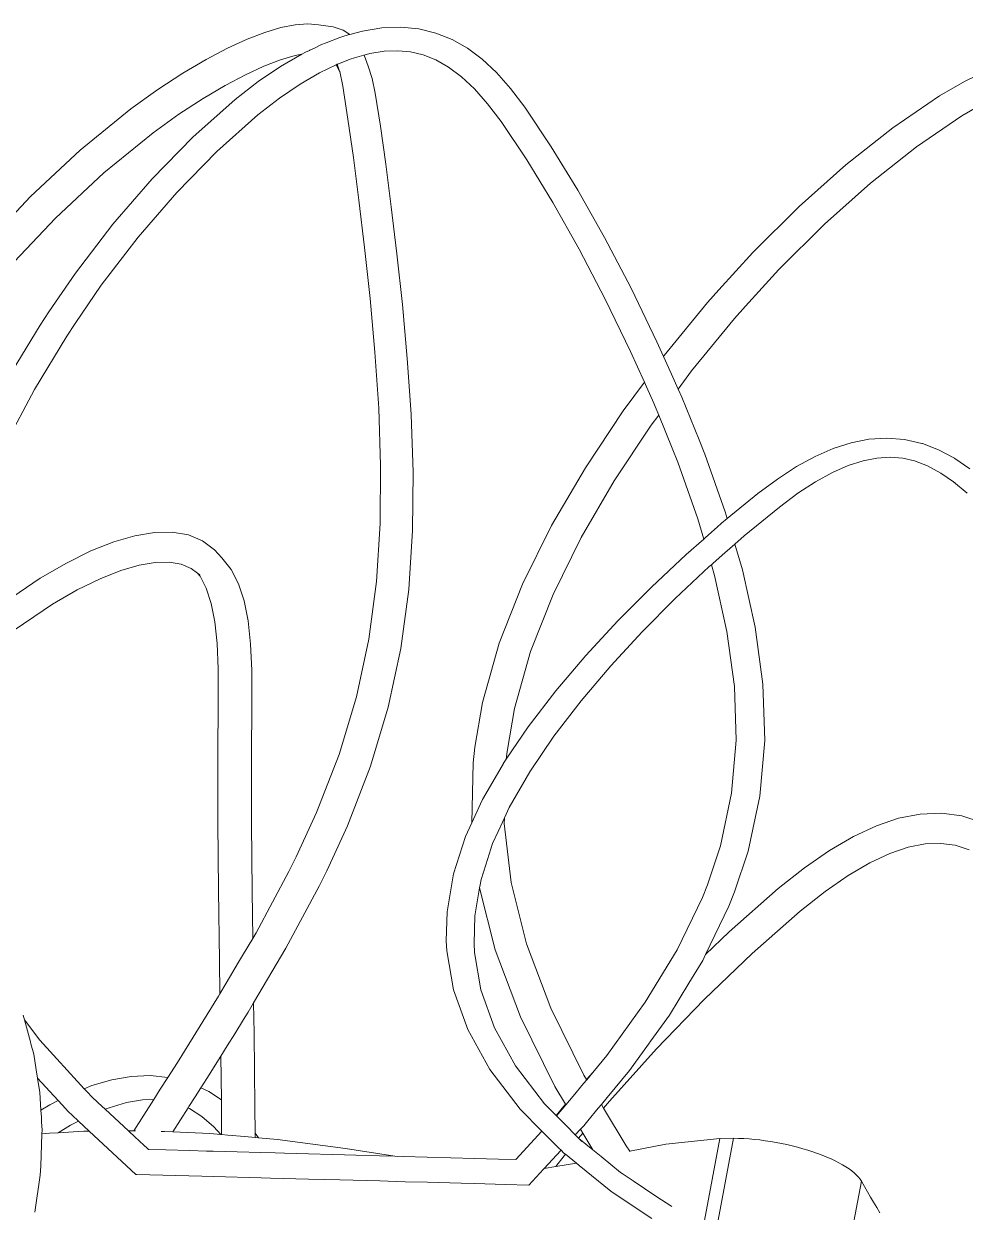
# Model space of a CAD drawing. Header units: millimetres. Extents: x 930469 to 1523124, y -120375 to 411163.
# Drawn here: x 1425753.2 to 1426108.1, y -6006.1 to -5558.1 of the extents above; entities that cross this region are included whole.
import ezdxf

# ---------------------------------------------------------------- set-up
doc = ezdxf.new("R2010")
doc.units = ezdxf.units.MM
doc.layers.add('A-NET THAY', color=8, linetype='Continuous', lineweight=0)
doc.layers.add('COT VACH', color=8, linetype='Continuous', lineweight=0)

# ---------------------------------------------------------------- blocks, each defined once
blk = doc.blocks.new('fgholol')
at = {"layer": 'A-NET THAY', "ltscale": 3}
for p, q in [((1043805.08, 33483.43), (1043811.78, 33486.01)), ((1043811.78, 33486.01), (1043817.82, 33487.84)), ((1043817.82, 33487.84), (1043823.2, 33488.93)), ((1043823.2, 33488.93), (1043827.93, 33489.28)), ((1043827.93, 33489.28), (1043832.03, 33488.91)), ((1043837.49, 33488.12), (1043832.03, 33488.91)), ((1043837.49, 33488.12), (1043841.27, 33486.9)), ((1043841.27, 33486.9), (1043843.81, 33485.23)), ((1043843.81, 33485.23), (1043848.63, 33486.55)), ((1043848.63, 33486.55), (1043855.93, 33487.72)), ((1043855.93, 33487.72), (1043863.02, 33487.98)), ((1043863.02, 33487.98), (1043869.82, 33487.34)), ((1043869.82, 33487.34), (1043876.27, 33485.8)), ((1043876.27, 33485.8), (1043882.36, 33483.39)), ((1043797.7, 33480.05), (1043805.08, 33483.43)), ((1043832.64, 33481.18), (1043833.53, 33481.61)), ((1043833.53, 33481.61), (1043834.16, 33481.85)), ((1043834.16, 33481.85), (1043834.86, 33482.12)), ((1043834.86, 33482.12), (1043840.01, 33484.07)), ((1043840.01, 33484.07), (1043841.16, 33484.51)), ((1043841.16, 33484.51), (1043843.19, 33485.07)), ((1043843.19, 33485.07), (1043843.81, 33485.23)), ((1043882.36, 33483.39), (1043888.14, 33480.12)), ((1043789.65, 33475.82), (1043797.7, 33480.05)), ((1043817.62, 33473.15), (1043825.7, 33477.84)), ((1043823.25, 33477.35), (1043817.67, 33475.66)), ((1043825.7, 33477.84), (1043823.25, 33477.35)), ((1043825.7, 33477.84), (1043825.71, 33477.84)), ((1043825.71, 33477.84), (1043827.14, 33478.53)), ((1043827.14, 33478.53), (1043828.63, 33479.25)), ((1043828.63, 33479.25), (1043828.75, 33479.31)), ((1043828.75, 33479.31), (1043830.44, 33480.12)), ((1043830.44, 33480.12), (1043832.64, 33481.18)), ((1043845.55, 33476.47), (1043849.13, 33477.45)), ((1043849.13, 33477.45), (1043849.15, 33477.46)), ((1043849.15, 33477.46), (1043851.4, 33478.07)), ((1043850.68, 33473.25), (1043849.15, 33477.46)), ((1043851.4, 33478.07), (1043856.81, 33478.93)), ((1043856.81, 33478.93), (1043861.87, 33479.12)), ((1043861.87, 33479.12), (1043866.73, 33478.66)), ((1043866.73, 33478.66), (1043871.51, 33477.52)), ((1043871.51, 33477.52), (1043876.28, 33475.64)), ((1043888.14, 33480.12), (1043893.69, 33475.98)), ((1043780.9, 33470.67), (1043789.65, 33475.82)), ((1043811.42, 33473.25), (1043804.48, 33470.07)), ((1043809.24, 33467.49), (1043817.62, 33473.15)), ((1043817.67, 33475.66), (1043811.42, 33473.25)), ((1043832.41, 33470.78), (1043838.66, 33473.8)), ((1043838.66, 33473.8), (1043839.07, 33474)), ((1043838.66, 33473.8), (1043839.95, 33471.37)), ((1043839.07, 33474), (1043839.23, 33474.07)), ((1043839.07, 33474), (1043839.95, 33471.37)), ((1043839.23, 33474.07), (1043843.98, 33475.88)), ((1043843.98, 33475.88), (1043845.55, 33476.47)), ((1043850.68, 33473.25), (1043852.22, 33468.67)), ((1043876.28, 33475.64), (1043881.07, 33472.93)), ((1043881.07, 33472.93), (1043885.9, 33469.33)), ((1043893.69, 33475.98), (1043899.09, 33470.93)), ((1043771.44, 33464.51), (1043780.9, 33470.67)), ((1043804.48, 33470.07), (1043796.83, 33466.06)), ((1043825.11, 33466.55), (1043832.41, 33470.78)), ((1043839.95, 33471.37), (1043839.99, 33471.26)), ((1043839.99, 33471.26), (1043841.17, 33465.74)), ((1043852.22, 33468.67), (1043853.41, 33463.08)), ((1043885.9, 33469.33), (1043890.78, 33464.76)), ((1043899.09, 33470.93), (1043904.44, 33464.9)), ((1044075.59, 33467.49), (1044084.58, 33471.87)), ((1043761.23, 33457.2), (1043771.44, 33464.51)), ((1043796.83, 33466.06), (1043788.47, 33461.14)), ((1043800.52, 33460.78), (1043809.24, 33467.49)), ((1043817.34, 33461.3), (1043825.11, 33466.55)), ((1043841.17, 33465.74), (1043843.1, 33453.29)), ((1043890.78, 33464.76), (1043895.74, 33459.16)), ((1043904.44, 33464.9), (1043909.83, 33457.8)), ((1044066.14, 33462.07), (1044075.59, 33467.49)), ((1043788.47, 33461.14), (1043779.38, 33455.21)), ((1043784.66, 33446.6), (1043800.52, 33460.78)), ((1043809.1, 33454.96), (1043817.34, 33461.3)), ((1043853.41, 33463.08), (1043855.34, 33450.67)), ((1043895.74, 33459.16), (1043900.83, 33452.46)), ((1044048.52, 33450.02), (1044066.14, 33462.07)), ((1044074.61, 33454.59), (1044083.53, 33459.71)), ((1043742.17, 33441.59), (1043761.23, 33457.2)), ((1043779.38, 33455.21), (1043769.62, 33448.23)), ((1043793.64, 33441.13), (1043809.1, 33454.96)), ((1043909.83, 33457.8), (1043919.74, 33442.92)), ((1044057.42, 33442.84), (1044074.61, 33454.59)), ((1043843.1, 33453.29), (1043845.13, 33438.93)), ((1043855.34, 33450.67), (1043857.35, 33436.41)), ((1043900.83, 33452.46), (1043910.5, 33437.94)), ((1044030.82, 33436.1), (1044048.52, 33450.02)), ((1043769.62, 33448.23), (1043751.09, 33433.05)), ((1043769.28, 33430.88), (1043784.66, 33446.6)), ((1043723.45, 33424.12), (1043742.17, 33441.59)), ((1043778.55, 33425.72), (1043793.64, 33441.13)), ((1043919.74, 33442.92), (1043929.76, 33426.51)), ((1044040.07, 33429.19), (1044057.42, 33442.84)), ((1043845.13, 33438.93), (1043847.24, 33422.76)), ((1043910.5, 33437.94), (1043920.32, 33421.86)), ((1043751.09, 33433.05), (1043732.86, 33416.04)), ((1043857.35, 33436.41), (1043859.45, 33420.33)), ((1044013.17, 33420.38), (1044030.82, 33436.1)), ((1043754.46, 33413.72), (1043769.28, 33430.88)), ((1044022.73, 33413.74), (1044040.07, 33429.19)), ((1043705.26, 33404.91), (1043723.45, 33424.12)), ((1043763.99, 33408.86), (1043778.55, 33425.72)), ((1043929.76, 33426.51), (1043939.83, 33408.67)), ((1043847.24, 33422.76), (1043849.37, 33404.96)), ((1043859.45, 33420.33), (1043861.57, 33402.61)), ((1043920.32, 33421.86), (1043930.22, 33404.33)), ((1043995.74, 33403.02), (1044013.17, 33420.38)), ((1043732.86, 33416.04), (1043715.08, 33397.27)), ((1043740.36, 33395.29), (1043754.46, 33413.72)), ((1044005.56, 33396.64), (1044022.73, 33413.74)), ((1043750.1, 33390.7), (1043763.99, 33408.86)), ((1043939.83, 33408.67), (1043949.83, 33389.57)), ((1043849.37, 33404.96), (1043851.44, 33385.77)), ((1043861.57, 33402.61), (1043863.63, 33383.46)), ((1043930.22, 33404.33), (1043940.06, 33385.53)), ((1043982.93, 33389.05), (1043995.74, 33403.02)), ((1043992.93, 33382.87), (1044005.56, 33396.64)), ((1043730.32, 33380.74), (1043740.36, 33395.29)), ((1043740.21, 33376.36), (1043750.1, 33390.7)), ((1043949.83, 33389.57), (1043959.62, 33369.42)), ((1043978.69, 33384.19), (1043982.93, 33389.05)), ((1043851.44, 33385.77), (1043853.27, 33365.47)), ((1043863.63, 33383.46), (1043865.47, 33363.17)), ((1043940.06, 33385.53), (1043949.69, 33365.69)), ((1043962.33, 33364.26), (1043978.69, 33384.19)), ((1043988.83, 33378.17), (1043992.93, 33382.87)), ((1043727.06, 33375.73), (1043730.32, 33380.74)), ((1043714.77, 33355.41), (1043727.06, 33375.73)), ((1043737.05, 33371.52), (1043740.21, 33376.36)), ((1043972.68, 33358.49), (1043988.83, 33378.17)), ((1043724.92, 33351.45), (1043737.05, 33371.52)), ((1043959.62, 33369.42), (1043962.08, 33363.91)), ((1043853.27, 33365.47), (1043854.39, 33349.7)), ((1043949.69, 33365.69), (1043954.85, 33354.16)), ((1043865.47, 33363.17), (1043866.58, 33347.38)), ((1043962.08, 33363.91), (1043962.33, 33364.26)), ((1043962.08, 33363.91), (1043962.85, 33362.18)), ((1043962.85, 33362.18), (1043965.6, 33356.03)), ((1043965.6, 33356.03), (1043967.57, 33351.61)), ((1043967.57, 33351.61), (1043972.68, 33358.49)), ((1043713.93, 33330.88), (1043724.92, 33351.45)), ((1043946.87, 33343.42), (1043954.85, 33354.16)), ((1043954.85, 33354.16), (1043955.62, 33352.44)), ((1043955.62, 33352.44), (1043958.37, 33346.28)), ((1043967.57, 33351.61), (1043968.97, 33348.5)), ((1043854.39, 33349.7), (1043854.68, 33344.39)), ((1043866.58, 33347.38), (1043866.88, 33342.01)), ((1043968.97, 33348.5), (1043975.55, 33332.45)), ((1043854.68, 33344.39), (1043855.43, 33322.79)), ((1043932.61, 33321.96), (1043946.87, 33343.42)), ((1043958.37, 33346.28), (1043958.91, 33345.07)), ((1043958.91, 33345.07), (1043960.27, 33341.76)), ((1043866.88, 33342.01), (1043867.63, 33320.29)), ((1043943.49, 33316.95), (1043957.48, 33338)), ((1043957.48, 33338), (1043960.27, 33341.76)), ((1043960.27, 33341.76), (1043965.4, 33329.25)), ((1043965.4, 33329.25), (1043967.43, 33324)), ((1043975.55, 33332.45), (1043977.66, 33326.99)), ((1044019.21, 33326.18), (1044026.05, 33329.19)), ((1044026.05, 33329.19), (1044032.81, 33331.37)), ((1044032.81, 33331.37), (1044039.54, 33332.69)), ((1044039.54, 33332.69), (1044046.25, 33333.09)), ((1044046.25, 33333.09), (1044052.91, 33332.56)), ((1044052.91, 33332.56), (1044059.44, 33331.07)), ((1044059.68, 33331.01), (1044059.44, 33331.07)), ((1044059.68, 33331.01), (1044065.81, 33328.68)), ((1043977.66, 33326.99), (1043985.37, 33305.28)), ((1044012.24, 33322.34), (1044019.21, 33326.18)), ((1044031.69, 33322.73), (1044037.3, 33324.54)), ((1044037.3, 33324.54), (1044042.56, 33325.56)), ((1044042.56, 33325.56), (1044047.53, 33325.87)), ((1044047.53, 33325.87), (1044052.29, 33325.49)), ((1044052.29, 33325.49), (1044056.72, 33324.48)), ((1044065.81, 33328.68), (1044071.77, 33325.49)), ((1044071.77, 33325.49), (1044071.94, 33325.37)), ((1044071.94, 33325.37), (1044077.58, 33321.47)), ((1043855.43, 33322.79), (1043855.23, 33300.96)), ((1043867.63, 33320.29), (1043867.43, 33298.24)), ((1043919.86, 33300.11), (1043932.61, 33321.96)), ((1043967.43, 33324), (1043975.01, 33302.64)), ((1044005.06, 33317.68), (1044012.24, 33322.34)), ((1044019.44, 33316.64), (1044025.74, 33320.11)), ((1044025.74, 33320.11), (1044031.69, 33322.73)), ((1044056.72, 33324.48), (1044061.64, 33322.61)), ((1044061.64, 33322.61), (1044066.65, 33319.93)), ((1043931.03, 33295.59), (1043943.49, 33316.95)), ((1043997.62, 33312.18), (1044005.06, 33317.68)), ((1044012.77, 33312.31), (1044019.44, 33316.64)), ((1044066.65, 33319.93), (1044071.47, 33316.6)), ((1044071.47, 33316.6), (1044071.77, 33316.39)), ((1044071.47, 33316.6), (1044076.54, 33312.31)), ((1043986.11, 33302.75), (1043997.62, 33312.18)), ((1044005.75, 33307.12), (1044012.77, 33312.31)), ((1043992.47, 33296.23), (1044005.75, 33307.12)), ((1043975.01, 33302.64), (1043977.25, 33295.07)), ((1043984, 33301.01), (1043986.11, 33302.75)), ((1043985.37, 33305.28), (1043986.11, 33302.75)), ((1043770.15, 33297.54), (1043776.86, 33297.66)), ((1043776.86, 33297.66), (1043782.92, 33296.62)), ((1043855.23, 33300.96), (1043853.81, 33279.09)), ((1043867.43, 33298.24), (1043865.99, 33276.05)), ((1043908.94, 33278.03), (1043919.86, 33300.11)), ((1043977.88, 33295.63), (1043982.3, 33299.51)), ((1043982.3, 33299.51), (1043984, 33301.01)), ((1043746.21, 33290.56), (1043754.83, 33293.99)), ((1043754.83, 33293.99), (1043762.8, 33296.31)), ((1043762.8, 33296.31), (1043770.15, 33297.54)), ((1043782.92, 33296.62), (1043788.24, 33294.4)), ((1043788.24, 33294.4), (1043792.76, 33291)), ((1043920.41, 33274.13), (1043931.03, 33295.59)), ((1043970.61, 33289.24), (1043977.25, 33295.07)), ((1043977.25, 33295.07), (1043977.88, 33295.63)), ((1043985.16, 33289.81), (1043988.95, 33293.14)), ((1043988.95, 33293.14), (1043992.47, 33296.23)), ((1043988.95, 33293.14), (1043991.8, 33283.49)), ((1043736.95, 33286.01), (1043746.21, 33290.56)), ((1043795.53, 33287.99), (1043792.76, 33291)), ((1043957.54, 33276.94), (1043970.61, 33289.24)), ((1043980.74, 33285.92), (1043985.16, 33289.81)), ((1043727.01, 33280.29), (1043736.95, 33286.01)), ((1043757.43, 33283.22), (1043764.36, 33285.24)), ((1043764.36, 33285.24), (1043770.46, 33286.26)), ((1043770.46, 33286.26), (1043775.72, 33286.35)), ((1043775.72, 33286.35), (1043780.2, 33285.58)), ((1043780.2, 33285.58), (1043784, 33283.99)), ((1043795.53, 33287.99), (1043799.09, 33283.62)), ((1043966.49, 33272.6), (1043979.34, 33284.69)), ((1043979.34, 33284.69), (1043980.11, 33285.37)), ((1043980.11, 33285.37), (1043980.74, 33285.92)), ((1043980.11, 33285.37), (1043981.3, 33281.34)), ((1043708.6, 33267.76), (1043727.01, 33280.29)), ((1043741.04, 33275.9), (1043749.65, 33280.12)), ((1043749.65, 33280.12), (1043757.43, 33283.22)), ((1043784, 33283.99), (1043786.42, 33282.17)), ((1043786.42, 33282.17), (1043787.23, 33281.57)), ((1043786.42, 33282.17), (1043787.32, 33281.07)), ((1043787.32, 33281.07), (1043789.67, 33276.51)), ((1043799.09, 33283.62), (1043801.88, 33278.2)), ((1043981.3, 33281.34), (1043986, 33260.26)), ((1043991.8, 33283.49), (1043996.64, 33261.81)), ((1043731.66, 33270.49), (1043741.04, 33275.9)), ((1043789.67, 33276.51), (1043791.52, 33270.81)), ((1043801.88, 33278.2), (1043803.98, 33271.73)), ((1043853.81, 33279.09), (1043850.91, 33257.3)), ((1043865.99, 33276.05), (1043863.03, 33253.84)), ((1043900.17, 33255.81), (1043908.94, 33278.03)), ((1043944.9, 33264.21), (1043957.54, 33276.94)), ((1043791.52, 33270.81), (1043792.86, 33263.88)), ((1043803.98, 33271.73), (1043805.44, 33264.18)), ((1043911.93, 33252.66), (1043920.41, 33274.13)), ((1043954.05, 33260.06), (1043966.49, 33272.6)), ((1043713.7, 33258.28), (1043731.66, 33270.49)), ((1043792.86, 33263.88), (1043793.73, 33255.67)), ((1043805.44, 33264.18), (1043806.36, 33255.49)), ((1043935.8, 33254.43), (1043944.9, 33264.21)), ((1043996.64, 33261.81), (1043999.55, 33240.34)), ((1043850.91, 33257.3), (1043846.29, 33235.6)), ((1043945.07, 33250.42), (1043954.05, 33260.06)), ((1043986, 33260.26), (1043988.81, 33239.53)), ((1043793.73, 33255.67), (1043794.16, 33246.1)), ((1043806.36, 33255.49), (1043806.81, 33245.58)), ((1043863.03, 33253.84), (1043858.31, 33231.64)), ((1043893.87, 33233.47), (1043900.17, 33255.81)), ((1043932.82, 33251.11), (1043935.8, 33254.43)), ((1043905.88, 33231.17), (1043911.93, 33252.66)), ((1043921.5, 33237.79), (1043932.82, 33251.11)), ((1043942.19, 33247.21), (1043945.07, 33250.42)), ((1043794.16, 33246.1), (1043794.22, 33235.05)), ((1043806.81, 33245.58), (1043806.86, 33234.39)), ((1043931.02, 33234.06), (1043942.19, 33247.21)), ((1043988.81, 33239.53), (1043989.46, 33219.19)), ((1043999.55, 33240.34), (1044000.23, 33219.14)), ((1043794.22, 33235.05), (1043794.06, 33212.35)), ((1043846.29, 33235.6), (1043839.79, 33213.89)), ((1043911.09, 33224.28), (1043921.5, 33237.79)), ((1043806.86, 33234.39), (1043806.71, 33211.77)), ((1043858.31, 33231.64), (1043851.64, 33209.39)), ((1043890.95, 33216.6), (1043893.87, 33233.47)), ((1043903.08, 33214.99), (1043905.88, 33231.17)), ((1043920.77, 33220.77), (1043931.02, 33234.06)), ((1043902.76, 33212.05), (1043911.09, 33224.28)), ((1043911.65, 33207.37), (1043920.77, 33220.77)), ((1043989.46, 33219.19), (1043987.75, 33199.21)), ((1044000.23, 33219.14), (1043998.43, 33198.19)), ((1043839.79, 33213.89), (1043831.3, 33191.98)), ((1043890.32, 33210.75), (1043890.95, 33216.6)), ((1043902.76, 33212.05), (1043903.08, 33214.99)), ((1043794.06, 33212.35), (1043794.09, 33188.14)), ((1043806.71, 33211.77), (1043806.73, 33187.72)), ((1043851.64, 33209.39), (1043842.96, 33186.99)), ((1043889.82, 33188.1), (1043890.32, 33210.75)), ((1043899.43, 33206.54), (1043901.7, 33210.47)), ((1043901.7, 33210.47), (1043901.79, 33210.62)), ((1043901.79, 33210.62), (1043902.76, 33212.05)), ((1043893.82, 33196.84), (1043899.43, 33206.54)), ((1043903.87, 33193.9), (1043911.65, 33207.37)), ((1043987.75, 33199.21), (1043983.52, 33179.46)), ((1043889.82, 33188.1), (1043893.07, 33195.19)), ((1043893.07, 33195.19), (1043893.82, 33196.84)), ((1043998.43, 33198.19), (1043993.99, 33177.47)), ((1043831.3, 33191.98), (1043823.61, 33175.29)), ((1043902.07, 33189.99), (1043903.87, 33193.9)), ((1044050.72, 33189.81), (1044058.88, 33191.41)), ((1044058.88, 33191.41), (1044066.83, 33191.72)), ((1044066.83, 33191.72), (1044074.51, 33190.69)), ((1044074.51, 33190.69), (1044081.86, 33188.32)), ((1043794.09, 33188.14), (1043794.3, 33162.65)), ((1043806.73, 33187.72), (1043806.94, 33162.37)), ((1043842.96, 33186.99), (1043835.13, 33169.96)), ((1043887.44, 33182.91), (1043889.82, 33188.1)), ((1043899.69, 33184.78), (1043901.34, 33188.39)), ((1043901.34, 33188.39), (1043902.07, 33189.99)), ((1043902.03, 33187.86), (1043902.07, 33189.99)), ((1043904.61, 33165.54), (1043902.03, 33187.86)), ((1044033.69, 33182.91), (1044042.35, 33186.97)), ((1044042.35, 33186.97), (1044050.72, 33189.81)), ((1043882.9, 33168.81), (1043887.44, 33182.91)), ((1043897.66, 33180.36), (1043899.69, 33184.78)), ((1044024.69, 33177.63), (1044033.69, 33182.91)), ((1043895.04, 33172.22), (1043897.66, 33180.36)), ((1043983.52, 33179.46), (1043978.62, 33164.73)), ((1043993.99, 33177.47), (1043988.86, 33162.02)), ((1044015.27, 33171.11), (1044024.69, 33177.63)), ((1044047.38, 33176.53), (1044054.33, 33178.88)), ((1044054.33, 33178.88), (1044060.72, 33180.13)), ((1044060.72, 33180.13), (1044066.6, 33180.36)), ((1044066.6, 33180.36), (1044072.09, 33179.63)), ((1044072.09, 33179.63), (1044077.34, 33177.94)), ((1043823.61, 33175.29), (1043820.84, 33169.72)), ((1043893.27, 33166.74), (1043895.04, 33172.22)), ((1044031.72, 33168.23), (1044039.85, 33172.99)), ((1044039.85, 33172.99), (1044047.38, 33176.53)), ((1043820.84, 33169.72), (1043808.43, 33146.67)), ((1043835.13, 33169.96), (1043832.24, 33164.17)), ((1043880.46, 33154.52), (1043882.9, 33168.81)), ((1044005.33, 33163.29), (1044015.27, 33171.11)), ((1044022.97, 33162.17), (1044031.72, 33168.23)), ((1043832.24, 33164.17), (1043819.7, 33140.87)), ((1043890.92, 33152.99), (1043892.74, 33163.62)), ((1043892.74, 33163.62), (1043892.93, 33164.72)), ((1043898.64, 33140.17), (1043892.74, 33163.62)), ((1043892.93, 33164.72), (1043893.27, 33166.74)), ((1043910.43, 33142.44), (1043904.61, 33165.54)), ((1043978.62, 33164.73), (1043976.73, 33159.99)), ((1043986.84, 33146.99), (1044005.33, 33163.29)), ((1043794.3, 33162.65), (1043794.65, 33136.11)), ((1043806.94, 33162.37), (1043807.18, 33144.55)), ((1043976.73, 33159.99), (1043967.22, 33140.25)), ((1043988.86, 33162.02), (1043986.74, 33156.71)), ((1044013.59, 33154.79), (1044022.97, 33162.17)), ((1043880.16, 33143.66), (1043880.46, 33154.52)), ((1043986.74, 33156.71), (1043977.95, 33138.47)), ((1043995.55, 33138.89), (1044013.59, 33154.79)), ((1043890.64, 33142.57), (1043890.92, 33152.99)), ((1043808.43, 33146.67), (1043807.18, 33144.55)), ((1043977.95, 33138.47), (1043986.84, 33146.99)), ((1043807.18, 33144.55), (1043803.36, 33138.07)), ((1043819.7, 33140.87), (1043807.54, 33120.24)), ((1043880.39, 33139.88), (1043880.16, 33143.66)), ((1043890.84, 33139.2), (1043890.64, 33142.57)), ((1043919.57, 33118.29), (1043910.43, 33142.44)), ((1043803.36, 33138.07), (1043801.89, 33135.58)), ((1043882.91, 33125.17), (1043880.39, 33139.88)), ((1043893.26, 33125.09), (1043890.84, 33139.2)), ((1043908.17, 33114.99), (1043898.64, 33140.17)), ((1043967.22, 33140.25), (1043955.17, 33120.44)), ((1043977.95, 33138.47), (1043976.85, 33136.2)), ((1043977.46, 33121.56), (1043995.55, 33138.89)), ((1043794.65, 33136.11), (1043794.84, 33123.62)), ((1043801.89, 33135.58), (1043797.19, 33127.61)), ((1043976.85, 33136.2), (1043973.65, 33130.93)), ((1043797.19, 33127.61), (1043794.84, 33123.62)), ((1043971.63, 33127.61), (1043964.29, 33115.54)), ((1043973.65, 33130.93), (1043971.63, 33127.61)), ((1043794.84, 33123.62), (1043794.32, 33122.74)), ((1043888.27, 33110.21), (1043882.91, 33125.17)), ((1043898.35, 33110.88), (1043893.26, 33125.09)), ((1043794.32, 33122.74), (1043778.77, 33097.74)), ((1043807.54, 33120.24), (1043805.48, 33116.76)), ((1043807.54, 33120.24), (1043807.71, 33108.73)), ((1043955.17, 33120.44), (1043940.67, 33100.38)), ((1043959.47, 33102.95), (1043977.46, 33121.56)), ((1043720.63, 33115.56), (1043721.1, 33113.84)), ((1043805.48, 33116.76), (1043803.72, 33113.93)), ((1043921.15, 33088.73), (1043908.17, 33114.99)), ((1043932.09, 33092.94), (1043919.57, 33118.29)), ((1043964.29, 33115.54), (1043957.34, 33105.93)), ((1043721.1, 33113.84), (1043723.36, 33105.56)), ((1043726.87, 33106.21), (1043721.1, 33113.84)), ((1043803.72, 33113.93), (1043800.4, 33108.59)), ((1043896.61, 33095.17), (1043888.27, 33110.21)), ((1043906.3, 33096.54), (1043898.35, 33110.88)), ((1043723.36, 33105.56), (1043723.57, 33104.81)), ((1043743.69, 33087.87), (1043726.87, 33106.21)), ((1043800.4, 33108.59), (1043797.54, 33103.99)), ((1043807.71, 33108.73), (1043808.05, 33081.06)), ((1043957.34, 33105.93), (1043956.47, 33104.72)), ((1043723.57, 33104.81), (1043724.63, 33100.91)), ((1043724.63, 33100.91), (1043725.58, 33095.01)), ((1043797.54, 33103.99), (1043795.17, 33100.19)), ((1043941.77, 33083.22), (1043959.47, 33102.95)), ((1043956.47, 33104.72), (1043949.26, 33094.76)), ((1043778.77, 33097.74), (1043775.15, 33092.08)), ((1043795.17, 33100.19), (1043789.88, 33091.68)), ((1043795.17, 33100.19), (1043795.37, 33083.72)), ((1043917.26, 33082.18), (1043906.3, 33096.54)), ((1043940.67, 33100.38), (1043935.42, 33094.03)), ((1043725.58, 33095.01), (1043726.09, 33091.85)), ((1043733.85, 33083.39), (1043726.09, 33091.85)), ((1043726.09, 33091.85), (1043726.96, 33086.43)), ((1043754.08, 33091.25), (1043761.38, 33092.52)), ((1043761.38, 33092.52), (1043768.48, 33092.8)), ((1043768.48, 33092.8), (1043775.15, 33092.08)), ((1043774.94, 33091.75), (1043772.6, 33088.09)), ((1043775.15, 33092.08), (1043774.94, 33091.75)), ((1043789.88, 33091.68), (1043787.66, 33088.2)), ((1043908.03, 33080.19), (1043896.61, 33095.17)), ((1043933.03, 33091.37), (1043932.09, 33092.94)), ((1043933.03, 33091.37), (1043935.42, 33094.03)), ((1043935.42, 33094.03), (1043933.11, 33091.25)), ((1043949.26, 33094.76), (1043940.84, 33084.58)), ((1043743.69, 33087.87), (1043746.56, 33089.03)), ((1043745.02, 33086.42), (1043743.69, 33087.87)), ((1043746.56, 33089.03), (1043754.08, 33091.25)), ((1043772.33, 33087.67), (1043769.89, 33083.86)), ((1043772.6, 33088.09), (1043772.33, 33087.67)), ((1043787.66, 33088.2), (1043785.52, 33084.86)), ((1043787.66, 33088.2), (1043790.59, 33086.87)), ((1043925.14, 33082.05), (1043921.15, 33088.73)), ((1043931.92, 33089.81), (1043928.01, 33085.09)), ((1043933.11, 33091.25), (1043931.92, 33089.81)), ((1043933.11, 33091.25), (1043933.03, 33091.37)), ((1043726.96, 33086.43), (1043727.35, 33079.79)), ((1043730.75, 33081.82), (1043733.85, 33083.39)), ((1043735.33, 33081.78), (1043733.85, 33083.39)), ((1043746.37, 33084.95), (1043745.02, 33086.42)), ((1043748.96, 33082.54), (1043746.37, 33084.95)), ((1043753.02, 33080.71), (1043759.56, 33082.64)), ((1043759.56, 33082.64), (1043765.61, 33083.69)), ((1043769.89, 33083.86), (1043762.31, 33072)), ((1043765.61, 33083.69), (1043769.89, 33083.86)), ((1043785.52, 33084.86), (1043783.12, 33081.11)), ((1043790.59, 33086.87), (1043795.37, 33083.72)), ((1043795.37, 33083.72), (1043795.4, 33081.71)), ((1043928.01, 33085.09), (1043925.29, 33081.8)), ((1043940.84, 33084.58), (1043938.66, 33081.95)), ((1043939.51, 33080.53), (1043941.77, 33083.22)), ((1043727.35, 33079.79), (1043730.75, 33081.82)), ((1043727.35, 33079.79), (1043727.5, 33077.17)), ((1043737.72, 33079.17), (1043735.33, 33081.78)), ((1043739.13, 33077.86), (1043737.72, 33079.17)), ((1043751.57, 33080.12), (1043748.96, 33082.54)), ((1043751.57, 33080.12), (1043753.02, 33080.71)), ((1043760.32, 33071.99), (1043751.57, 33080.12)), ((1043782.86, 33080.71), (1043777.04, 33071.6)), ((1043783.12, 33081.11), (1043782.86, 33080.71)), ((1043782.86, 33080.71), (1043783.41, 33080.46)), ((1043783.41, 33080.46), (1043788.04, 33077.42)), ((1043795.4, 33081.71), (1043795.41, 33081.16)), ((1043795.41, 33081.16), (1043795.42, 33078.82)), ((1043795.42, 33078.82), (1043795.44, 33073.83)), ((1043808.05, 33081.06), (1043808.09, 33071.06)), ((1043916.25, 33071.86), (1043908.03, 33080.19)), ((1043921.57, 33077.81), (1043917.26, 33082.18)), ((1043921.57, 33077.81), (1043925.14, 33082.05)), ((1043923.89, 33080.11), (1043921.67, 33077.71)), ((1043925.29, 33081.8), (1043923.89, 33080.11)), ((1043925.29, 33081.8), (1043925.14, 33082.05)), ((1043937.47, 33080.51), (1043933.56, 33075.79)), ((1043938.66, 33081.95), (1043937.47, 33080.51)), ((1043939.51, 33080.53), (1043938.66, 33081.95)), ((1043947.98, 33066.34), (1043939.51, 33080.53)), ((1043727.5, 33077.17), (1043727.6, 33075.39)), ((1043727.6, 33075.39), (1043727.78, 33072.29)), ((1043733.8, 33071.27), (1043738.53, 33074.09)), ((1043738.53, 33074.09), (1043741.55, 33075.61)), ((1043741.55, 33075.61), (1043739.13, 33077.86)), ((1043745.57, 33071.88), (1043741.55, 33075.61)), ((1043788.04, 33077.42), (1043792.59, 33073.45)), ((1043795.44, 33073.83), (1043795.44, 33072.09)), ((1043921.67, 33077.71), (1043921.57, 33077.81)), ((1043921.87, 33077.51), (1043921.67, 33077.71)), ((1043925.45, 33073.88), (1043921.87, 33077.51)), ((1043928.82, 33070.47), (1043925.45, 33073.88)), ((1043931.98, 33073.88), (1043930.79, 33072.59)), ((1043933.56, 33075.79), (1043931.98, 33073.88)), ((1043727.73, 33070.89), (1043727.25, 33058.66)), ((1043727.78, 33072.29), (1043727.73, 33070.89)), ((1043727.73, 33070.89), (1043727.79, 33070.89)), ((1043727.79, 33070.89), (1043730.56, 33071.07)), ((1043730.56, 33071.07), (1043733.8, 33071.27)), ((1043733.8, 33071.27), (1043743.5, 33071.87)), ((1043743.5, 33071.87), (1043745.57, 33071.88)), ((1043763.11, 33055.59), (1043745.57, 33071.88)), ((1043760.32, 33071.99), (1043762.31, 33072)), ((1043762.92, 33069.58), (1043760.32, 33071.99)), ((1043762.31, 33072), (1043762.95, 33072.01)), ((1043764.24, 33068.35), (1043762.92, 33069.58)), ((1043772.7, 33071.78), (1043773.9, 33071.73)), ((1043773.9, 33071.73), (1043777.04, 33071.6)), ((1043777.04, 33071.6), (1043791.06, 33071.01)), ((1043791.06, 33071.01), (1043795.11, 33070.65)), ((1043792.59, 33073.45), (1043795.11, 33070.65)), ((1043795.11, 33070.65), (1043795.45, 33070.62)), ((1043795.44, 33072.09), (1043795.45, 33070.62)), ((1043795.45, 33070.62), (1043797.86, 33070.41)), ((1043797.86, 33070.41), (1043804.18, 33069.85)), ((1043804.18, 33069.85), (1043808.1, 33069.5)), ((1043808.09, 33071.06), (1043808.1, 33069.5)), ((1043808.09, 33071.06), (1043809.32, 33069.39)), ((1043808.1, 33069.5), (1043809.32, 33069.39)), ((1043809.32, 33069.39), (1043816.58, 33068.75)), ((1043916.25, 33071.86), (1043906.34, 33061.17)), ((1043916.45, 33071.66), (1043916.25, 33071.86)), ((1043920.03, 33068.04), (1043916.45, 33071.66)), ((1043930.79, 33072.59), (1043928.82, 33070.47)), ((1043930.02, 33069.25), (1043928.82, 33070.47)), ((1043930.02, 33069.25), (1043931.63, 33071.17)), ((1043930.13, 33069.14), (1043930.02, 33069.25)), ((1043931.63, 33071.17), (1043930.79, 33072.59)), ((1043935.4, 33064.86), (1043931.63, 33071.17)), ((1043982.73, 33038.31), (1043988.52, 33069.19)), ((1043983.34, 33069.05), (1043988.52, 33069.19)), ((1043990.41, 33069.16), (1043988.52, 33069.19)), ((1043992.34, 33069.07), (1043990.41, 33069.16)), ((1043765.01, 33067.64), (1043764.24, 33068.35)), ((1043765.65, 33067.04), (1043765.01, 33067.64)), ((1043767.91, 33064.95), (1043765.65, 33067.04)), ((1043774.43, 33064.77), (1043767.91, 33064.95)), ((1043783.38, 33064.52), (1043774.43, 33064.77)), ((1043816.58, 33068.75), (1043842.23, 33065.33)), ((1043842.23, 33065.33), (1043860.73, 33062.42)), ((1043922.58, 33065.45), (1043920.03, 33068.04)), ((1043922.58, 33065.45), (1043923.43, 33064.65)), ((1043930.13, 33069.14), (1043935.4, 33064.86)), ((1043931.3, 33067.95), (1043930.13, 33069.14)), ((1043935.4, 33064.86), (1043938.55, 33062.3)), ((1043949.4, 33064.28), (1043947.98, 33066.34)), ((1043949.4, 33064.28), (1043962.89, 33066.93)), ((1043962.89, 33066.93), (1043983.34, 33069.05)), ((1043977.55, 33038.17), (1043983.34, 33069.05)), ((1043994.32, 33068.94), (1043992.34, 33069.07)), ((1043996.33, 33068.76), (1043994.32, 33068.94)), ((1043998.36, 33068.54), (1043996.33, 33068.76)), ((1044000.41, 33068.27), (1043998.36, 33068.54)), ((1044002.46, 33067.96), (1044000.41, 33068.27)), ((1044004.52, 33067.6), (1044002.46, 33067.96)), ((1044006.57, 33067.21), (1044004.52, 33067.6)), ((1044008.61, 33066.78), (1044006.57, 33067.21)), ((1044010.63, 33066.31), (1044008.61, 33066.78)), ((1044012.63, 33065.8), (1044010.63, 33066.31)), ((1044014.58, 33065.26), (1044012.63, 33065.8)), ((1044016.5, 33064.68), (1044014.58, 33065.26)), ((1044018.37, 33064.08), (1044016.5, 33064.68)), ((1043789.81, 33064.35), (1043783.38, 33064.52)), ((1043792.34, 33064.28), (1043789.81, 33064.35)), ((1043801.3, 33064.04), (1043792.34, 33064.28)), ((1043810.26, 33063.79), (1043801.3, 33064.04)), ((1043815.63, 33063.65), (1043810.26, 33063.79)), ((1043819.21, 33063.55), (1043815.63, 33063.65)), ((1043828.17, 33063.3), (1043819.21, 33063.55)), ((1043837.13, 33063.06), (1043828.17, 33063.3)), ((1043841.78, 33062.93), (1043837.13, 33063.06)), ((1043846.08, 33062.82), (1043841.78, 33062.93)), ((1043855.04, 33062.57), (1043846.08, 33062.82)), ((1043860.73, 33062.42), (1043855.04, 33062.57)), ((1043864, 33062.33), (1043860.73, 33062.42)), ((1043872.95, 33062.08), (1043864, 33062.33)), ((1043881.91, 33061.84), (1043872.95, 33062.08)), ((1043890.87, 33061.6), (1043881.91, 33061.84)), ((1043899.83, 33061.35), (1043890.87, 33061.6)), ((1043906.34, 33061.17), (1043899.83, 33061.35)), ((1043923.32, 33064.53), (1043917.03, 33057.75)), ((1043921.43, 33058.5), (1043924.6, 33062.6)), ((1043923.43, 33064.65), (1043923.32, 33064.53)), ((1043923.43, 33064.65), (1043924.53, 33063.63)), ((1043925.07, 33063.19), (1043924.53, 33063.63)), ((1043924.6, 33062.6), (1043925.07, 33063.19)), ((1043929.21, 33059.83), (1043925.07, 33063.19)), ((1043938.55, 33062.3), (1043945.91, 33056.32)), ((1043949.29, 33064.26), (1043949.4, 33064.28)), ((1044020.19, 33063.44), (1044018.37, 33064.08)), ((1044021.94, 33062.78), (1044020.19, 33063.44)), ((1044023.63, 33062.1), (1044021.94, 33062.78)), ((1044025.24, 33061.4), (1044023.63, 33062.1)), ((1044026.77, 33060.67), (1044025.24, 33061.4)), ((1044028.22, 33059.93), (1044026.77, 33060.67)), ((1043727.25, 33058.66), (1043727.03, 33055.33)), ((1043916.84, 33057.54), (1043911.3, 33051.56)), ((1043917.03, 33057.75), (1043916.84, 33057.54)), ((1043917.03, 33057.75), (1043921.43, 33058.5)), ((1043921.43, 33058.5), (1043929.21, 33059.83)), ((1043930.32, 33058.93), (1043929.21, 33059.83)), ((1043942.16, 33049.31), (1043930.32, 33058.93)), ((1043945.91, 33056.32), (1043946.48, 33055.86)), ((1043946.48, 33055.86), (1043950.6, 33053.12)), ((1044029.58, 33059.18), (1044028.22, 33059.93)), ((1044030.85, 33058.41), (1044029.58, 33059.18)), ((1044032.02, 33057.64), (1044030.85, 33058.41)), ((1044033.08, 33056.86), (1044032.02, 33057.64)), ((1044034.04, 33056.08), (1044033.08, 33056.86)), ((1044034.88, 33055.3), (1044034.04, 33056.08)), ((1043727.03, 33055.33), (1043725.09, 33041.33)), ((1043763.5, 33055.58), (1043763.11, 33055.59)), ((1043763.5, 33055.58), (1043788.04, 33054.92)), ((1043792.42, 33054.8), (1043788.04, 33054.92)), ((1043810.33, 33054.31), (1043792.42, 33054.8)), ((1043813.86, 33054.21), (1043810.33, 33054.31)), ((1043828.25, 33053.82), (1043813.86, 33054.21)), ((1043828.25, 33053.82), (1043840.01, 33053.5)), ((1043855.12, 33053.09), (1043840.01, 33053.5)), ((1043855.12, 33053.09), (1043864.61, 33052.83)), ((1043873.03, 33052.6), (1043864.61, 33052.83)), ((1043873.03, 33052.6), (1043885.79, 33052.25)), ((1043890.95, 33052.11), (1043885.79, 33052.25)), ((1043890.95, 33052.11), (1043902.33, 33051.8)), ((1043911.3, 33051.56), (1043902.33, 33051.8)), ((1043950.6, 33053.12), (1043959.23, 33047.37)), ((1044032.89, 33032.49), (1044036.73, 33052.98)), ((1044035.62, 33054.52), (1044034.88, 33055.3)), ((1044036.23, 33053.75), (1044035.62, 33054.52)), ((1044036.73, 33052.98), (1044036.23, 33053.75)), ((1044036.73, 33052.98), (1044037.88, 33051)), ((1043942.77, 33048.91), (1043942.16, 33049.31)), ((1043957.65, 33038.99), (1043942.77, 33048.91)), ((1043959.23, 33047.37), (1043965.18, 33043.41)), ((1044037.88, 33051), (1044039.02, 33049.02)), ((1044039.02, 33049.02), (1044040.17, 33047.05)), ((1044040.17, 33047.05), (1044041.31, 33045.07)), ((1044041.31, 33045.07), (1044042.45, 33043.09)), ((1044042.45, 33043.09), (1044043.58, 33041.11))]:
    blk.add_line(p, q, dxfattribs=at)

msp = doc.modelspace()

# ---------------------------------------------------------------- block references
at = {"layer": 'COT VACH'}
msp.add_blockref('fgholol', (382032.3, -39047.4), dxfattribs=at)

doc.saveas('drawing.dxf')
